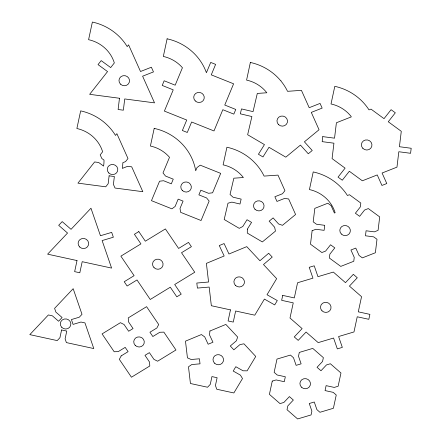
<?xml version="1.0" encoding="UTF-8"?>
<svg xmlns="http://www.w3.org/2000/svg" width="441" height="441" viewBox="0 0 441 441"><rect width="100%" height="100%" fill="white"/><g stroke="black" fill="none" stroke-linecap="round" stroke-linejoin="round"><path stroke-width="0.66" d="M247.335 229.166L247.296 233.08L262.345 241.933L275.46 231.112L274.649 227.258L269.159 221.167L273.117 217.904L278.607 223.989L282.477 225.318L295.591 214.502L288.646 198.968L284.588 198.433L276.965 201.438L274.87 196.747L282.488 193.742L284.925 190.65L277.979 175.116L264.093 176.086A52.931 50.506 13.9 0 0 226.911 147.222L223.124 164.857A34.023 32.469 13.9 0 1 243.377 177.536L233.846 178.197L230.037 194.487L233.041 197.199L241.144 199.106L239.998 204.023L231.889 202.116L227.997 203.207L224.188 219.497L239.237 228.344L242.793 226.498L247.021 219.728L251.563 222.396L247.335 229.166M209.933 331.02L209.53 334.912L212.964 342.233L208.158 344.228L204.723 336.902L201.405 334.554L185.485 341.152L187.436 357.855L191.179 359.503L199.431 358.787L200.021 363.831L191.769 364.547L188.483 366.802L190.435 383.51L207.562 387.237L210.274 384.365L211.939 376.592L217.115 377.722L215.445 385.489L216.735 389.232L233.862 392.959L242.495 378.554L240.428 375.137L233.206 371.052L235.814 366.703L243.035 370.787L247.114 370.842L255.747 356.444L243.956 343.815L239.97 344.57L233.84 349.818L230.279 346.003L236.409 340.761L237.644 337.051L225.853 324.422L209.933 331.02M109.114 175.821L108.166 183.715L105.73 186.808L77.941 183.147L94.617 161.952L98.668 162.486L103.58 166.081A34.023 32.469 13.9 0 0 103.988 160.077L101.816 158.484L100.195 154.857L102.626 151.77A34.023 32.469 13.9 0 0 76.877 128.513L80.664 110.873A52.931 50.506 13.9 0 1 115.492 135.415L116.871 133.662L127.984 158.517L125.553 161.615L122.835 162.685A52.931 50.506 13.9 0 1 122.339 168.396L127.647 166.301L131.705 166.836L142.823 191.697L115.029 188.037L113.409 184.41L114.362 176.516L109.114 175.821M119.472 98.255L118.111 109.506L123.359 110.195L124.715 98.944L154.532 102.869L142.608 76.199L153.474 71.916L151.373 67.225L140.508 71.508L128.579 44.839L127.201 46.592A52.931 50.506 13.9 0 0 92.378 22.05L88.591 39.684A34.023 32.469 13.9 0 1 114.335 62.942L110.691 67.583L101.182 60.615L98.034 64.612L107.543 71.58L89.65 94.324L119.472 98.255M322.779 136.627L322.173 141.644L333.936 143.193L332.079 158.606L345.099 168.148L338.038 177.117L342.277 180.226L349.333 171.257L362.353 180.799L377.237 174.928L381.939 185.452L386.785 183.539L382.077 173.021L396.961 167.15L398.818 151.743L410.582 153.292L411.188 148.27L399.425 146.721L401.282 131.313L388.262 121.766L395.323 112.797L391.084 109.688L384.023 118.662L371.008 109.12L369.023 109.903A52.931 50.506 13.9 0 0 334.802 86.331L331.015 103.966A34.023 32.469 13.9 0 1 351.036 116.352L351.284 116.898L336.4 122.763L334.543 138.176L322.779 136.627M312.118 230.731L310.492 244.204L321.875 252.544L325.618 251.067L330.568 244.772L334.807 247.881L329.857 254.17L329.388 258.051L340.772 266.397L353.776 261.265L354.244 257.384L350.942 250.008L355.788 248.096L359.09 255.477L362.37 257.875L375.374 252.748L377 239.276L373.72 236.872L365.473 235.786L366.08 230.77L374.326 231.856L378.075 230.378L379.701 216.906L368.318 208.565L364.575 210.043L359.624 216.338L355.385 213.229L360.336 206.939L360.804 203.058L349.421 194.713L347.436 195.495A52.931 50.506 13.9 0 0 313.22 171.929L309.433 189.564A34.023 32.469 13.9 0 1 335.149 212.722L334.405 213.014L331.103 205.633L327.823 203.229L314.819 208.361L313.193 221.834L316.473 224.237L324.719 225.323L324.113 230.34L315.866 229.254L312.118 230.731M61.597 329.956L59.926 337.723L57.22 340.595L29.812 334.631L48.383 314.951L52.38 315.822L58.592 321.241L62.098 317.526L55.886 312.107L54.596 308.364L73.167 288.684L82.004 314.328L79.292 317.2L71.414 319.554L73.079 324.394L80.962 322.04L84.959 322.911L93.795 348.555L66.393 342.591L65.103 338.848L66.767 331.081L61.597 329.956M77.021 260.559L74.645 271.639L79.815 272.764L82.197 261.689L111.601 268.089L102.119 240.571L113.354 237.219L111.683 232.379L100.449 235.731L90.967 208.213L71.045 229.331L62.192 221.608L58.686 225.323L67.539 233.046L47.617 254.165L77.021 260.559M167.117 38.819L163.33 56.454A34.023 32.469 13.9 0 1 182.431 67.732L175.171 85.185L164.162 80.775L162.222 85.438L173.23 89.848L164.388 111.093L186.73 120.04L182.376 130.508L187.282 132.471L191.637 122.003L213.979 130.949L222.815 109.71L233.824 114.12L235.77 109.451L224.761 105.041L233.598 83.801L211.261 74.854L215.616 64.38L210.704 62.418L206.416 72.726A52.931 50.506 13.9 0 0 167.117 38.819M154.196 128.381L150.409 146.021A34.023 32.469 13.9 0 1 169.509 157.294L162.999 172.944L165.535 176.064L173.258 179.156L171.317 183.825L163.594 180.733L159.554 181.218L151.467 200.655L171.907 208.841L175.11 206.476L178.164 199.134L183.07 201.102L180.016 208.444L180.612 212.33L201.057 220.517L209.144 201.079L206.609 197.959L198.885 194.867L200.826 190.198L208.549 193.29L212.59 192.8L220.676 173.363L200.236 165.177L197.033 167.541L195.699 170.75A52.931 50.506 13.9 0 0 154.196 128.381M250.367 62.457L246.585 80.097A34.023 32.469 13.9 0 1 266.833 92.77L257.301 93.437L253.046 111.628L241.492 108.91L240.339 113.828L251.899 116.545L247.644 134.731L264.451 144.615L258.426 154.267L262.968 156.935L268.993 147.288L285.801 157.167L300.448 145.089L308.281 153.771L312.239 150.502L304.406 141.82L319.047 129.742L311.291 112.389L322.156 108.106L320.056 103.415L309.191 107.698L301.435 90.35L287.554 91.32A52.931 50.506 13.9 0 0 280.945 81.017L280.878 80.383L280.437 80.411A52.931 50.506 13.9 0 0 250.367 62.457M230.472 309.885L228.091 320.96L233.267 322.084L235.643 311.01L254.771 315.172L264.413 299.086L274.704 304.913L277.312 300.564L267.014 294.742L276.656 278.657L263.486 264.55L272.229 257.075L268.668 253.261L259.925 260.741L246.756 246.635L228.978 254.005L224.089 243.559L219.276 245.554L224.171 255.995L206.394 263.365L208.576 282.019L196.807 283.045L197.397 288.089L209.166 287.063L211.344 305.723L230.472 309.885M282.714 295.393L281.65 300.332L293.248 302.857L289.996 318.027L302.124 328.6L294.263 336.93L298.21 340.375L306.071 332.045L318.198 342.624L333.583 338.032L337.321 348.886L342.332 347.392L338.589 336.538L353.974 331.952L357.232 316.781L368.83 319.306L369.894 314.367L358.29 311.842L361.548 296.677L349.421 286.099L357.282 277.769L353.335 274.324L345.474 282.653L333.346 272.075L317.961 276.667L314.224 265.813L309.213 267.307L312.95 278.161L297.57 282.753L294.312 297.918L282.714 295.393M272.262 381.09L269.412 394.353L280.018 403.598L283.888 402.44L289.401 396.597L293.348 400.042L287.835 405.885L287.019 409.706L297.62 418.95L311.065 414.937L311.886 411.117L309.262 403.504L314.273 402.01L316.897 409.623L319.951 412.285L333.396 408.278L336.246 395.015L333.192 392.352L325.056 390.583L326.114 385.643L334.25 387.413L338.126 386.261L340.97 373.003L330.37 363.753L326.494 364.911L320.982 370.754L317.035 367.309L322.547 361.466L323.369 357.651L312.768 348.401L299.318 352.414L298.496 356.234L301.12 363.847L296.115 365.341L293.491 357.728L290.437 355.066L276.987 359.079L274.142 372.336L277.196 374.999L285.333 376.768L284.269 381.708L276.138 379.938L272.262 381.09M121.165 355.904L119.34 359.365L131.446 377.22L149.791 365.991L149.549 362.078L144.979 355.33L149.383 352.635L153.959 359.382L157.608 361.212L175.959 349.983L163.854 332.128L159.774 332.277L152.845 336.522L149.934 332.233L156.869 327.988L158.694 324.526L146.588 306.671L128.243 317.9L128.485 321.814L133.055 328.556L128.651 331.252L124.075 324.51L120.426 322.68L102.075 333.909L114.18 351.758L118.26 351.615L125.189 347.37L128.099 351.659L121.165 355.904M138.816 231.58L134.406 234.276L140.927 243.895L120.873 256.16L134.103 275.675L124.219 281.722L127.124 286.011L137.008 279.963L150.238 299.478L170.292 287.207L176.813 296.821L181.218 294.125L174.697 284.511L194.751 272.24L181.521 252.726L191.405 246.679L188.5 242.396L178.616 248.443L165.386 228.929L145.332 241.199L138.816 231.58M341.317 234.011A5.292 5.049 13.9 0 0 350.176 232.032A5.292 5.049 13.9 0 0 343.793 225.621A5.292 5.049 13.9 0 0 341.317 234.011M362.904 148.419A5.292 5.049 13.9 0 0 371.763 146.434A5.292 5.049 13.9 0 0 365.374 140.023A5.292 5.049 13.9 0 0 362.904 148.419M301.418 387.137A5.292 5.049 13.9 0 0 310.277 385.153A5.292 5.049 13.9 0 0 303.888 378.742A5.292 5.049 13.9 0 0 301.418 387.137M214.497 363.158A5.292 5.049 13.9 0 0 223.361 361.173A5.292 5.049 13.9 0 0 216.972 354.762A5.292 5.049 13.9 0 0 214.497 363.158M235.406 285.371A5.292 5.049 13.9 0 0 244.27 283.387A5.292 5.049 13.9 0 0 237.881 276.976A5.292 5.049 13.9 0 0 235.406 285.371M278.469 124.544A5.292 5.049 13.9 0 0 287.328 122.559A5.292 5.049 13.9 0 0 280.939 116.154A5.292 5.049 13.9 0 0 278.469 124.544M255.014 209.304A5.292 5.049 13.9 0 0 263.872 207.325A5.292 5.049 13.9 0 0 257.483 200.914A5.292 5.049 13.9 0 0 255.014 209.304M135.238 345.402A5.292 5.049 13.9 0 0 144.102 343.418A5.292 5.049 13.9 0 0 137.713 337.012A5.292 5.049 13.9 0 0 135.238 345.402M154.036 267.659A5.292 5.049 13.9 0 0 162.894 265.675A5.292 5.049 13.9 0 0 156.505 259.269A5.292 5.049 13.9 0 0 154.036 267.659M195.22 100.906A5.292 5.049 13.9 0 0 204.078 98.922A5.292 5.049 13.9 0 0 197.689 92.511A5.292 5.049 13.9 0 0 195.22 100.906M182.293 190.468A5.292 5.049 13.9 0 0 191.157 188.483A5.292 5.049 13.9 0 0 184.768 182.078A5.292 5.049 13.9 0 0 182.293 190.468M79.617 246.949A5.292 5.049 13.9 0 0 88.481 244.964A5.292 5.049 13.9 0 0 82.092 238.553A5.292 5.049 13.9 0 0 79.617 246.949M61.817 327.415A5.292 5.049 13.9 0 0 70.676 325.43A5.292 5.049 13.9 0 0 64.287 319.025A5.292 5.049 13.9 0 0 61.817 327.415M120.476 84.137A5.292 5.049 13.9 0 0 129.34 82.153A5.292 5.049 13.9 0 0 122.951 75.742A5.292 5.049 13.9 0 0 120.476 84.137M108.767 172.96A5.292 5.049 13.9 0 0 117.626 170.976A5.292 5.049 13.9 0 0 111.237 164.57A5.292 5.049 13.9 0 0 108.767 172.96M321.996 310.811A5.292 5.049 13.9 0 0 330.855 308.827A5.292 5.049 13.9 0 0 324.466 302.416A5.292 5.049 13.9 0 0 321.996 310.811"/></g></svg>
